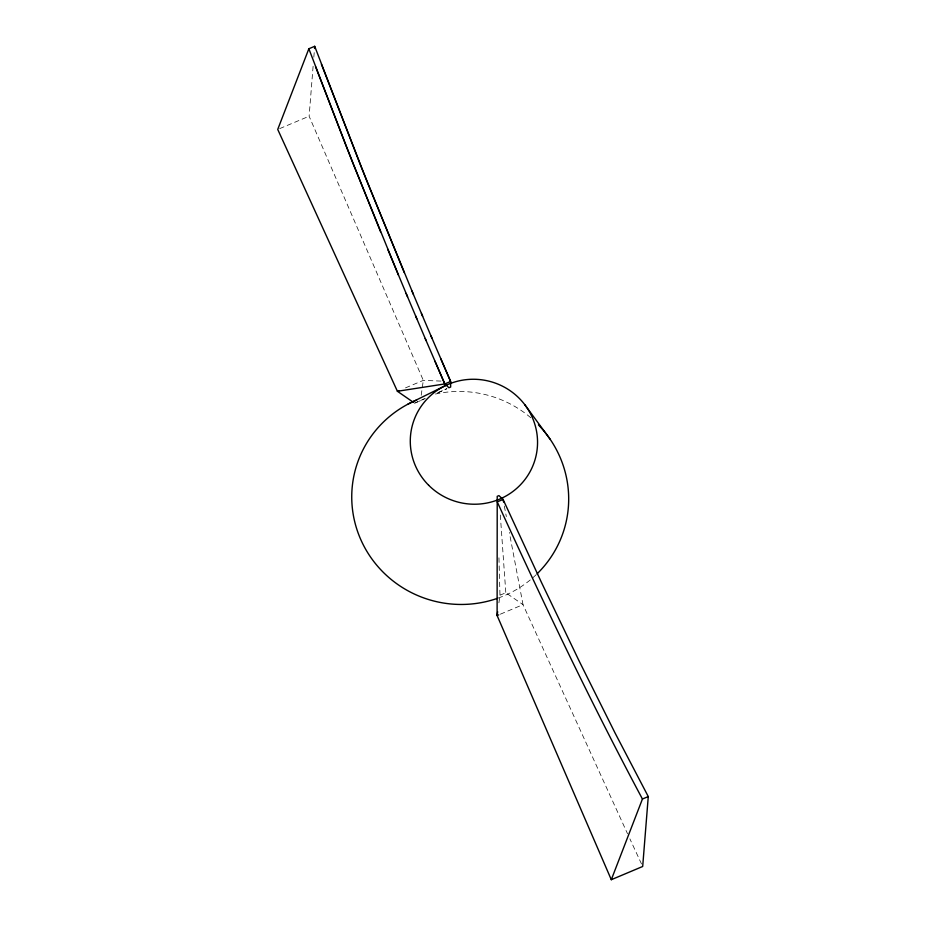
<?xml version="1.0" encoding="UTF-8"?>
<svg xmlns="http://www.w3.org/2000/svg" width="926" height="926" viewBox="0 0 926 926"><rect width="100%" height="100%" fill="white"/><g stroke="black" fill="none" stroke-linecap="round" stroke-linejoin="round"><path stroke-width="0.69" stroke-dasharray="4.63 3.47" d="M421.203 395.286L423.309 380.378L309.122 116.225L313.127 65.966M313.821 57.227L314.354 50.675M498.906 602.838L499.982 595.21L498.882 555.658M422.314 399.847L424.212 398.99M437.431 393.006L446.876 388.735M425.323 398.342L414.593 403.157L415.323 402.856M438.206 392.566L446.783 388.712M279.687 128.61L309.122 116.225M405.495 387.878L423.309 380.378L442.049 381.13M416.781 402.243L418.239 401.629M418.969 401.317L420.427 400.703M499.982 595.21L505.816 592.756L523.016 604.643L627.562 833.817M500.353 614.181L523.016 604.643L509.323 532.438M641.521 863.97L629.888 838.852M504.323 506.036L506.325 516.604M500.306 515.041L505.816 592.756M536.328 574.548A108.597 106.374 13.7 0 1 497.285 598.393M435.463 394.036A108.597 106.374 13.7 0 1 531.57 418.425"/><path stroke-width="1.39" d="M314.527 48.488L314.701 46.3L308.856 48.754L277.731 129.432L397.404 391.281L413.528 402.416M648.269 796.568L642.69 866.481L611.299 879.7L497.112 615.547L497.216 496.324L498.929 495.607L503.061 499.415L541.316 582.118L579.039 660.794L615.038 732.952L648.269 796.568L642.436 799.022L611.299 879.7M497.656 611.727L497.112 615.547L498.732 614.864M407.915 404.164L445.788 385.436M399.025 390.598L397.404 391.281L444.793 383.931L450.626 381.477L440.788 358.732M425.208 338.488L444.793 383.931L448.936 387.739L450.649 387.022L450.626 381.477L431.041 336.034M524.81 404.731L549.975 439.005M642.436 799.022C590.475 701.758 542.995 602.178 497.239 501.869L503.061 499.415L503.57 502.066M434.954 361.186L444.793 383.931M421.423 313.428L431.921 338.083M415.6 315.882L426.087 340.536M411.954 290.961L422.638 316.275M406.12 293.415L416.804 318.741M413.424 294.456L367.309 182.191L321.415 64.241M407.59 296.91L387.67 249.071M404.303 272.661L360.654 165.523L314.701 46.3M398.469 275.115L353.188 163.879L315.569 66.695M380.563 231.766L346.602 147.211L308.856 48.754M538.423 424.895A108.597 106.374 13.7 0 1 537.265 573.634M497.285 598.393A108.597 106.374 13.7 0 1 359.519 536.617A108.597 106.374 13.7 0 1 416.665 400.02M428.599 485.189A63.709 62.412 13.7 0 0 535.263 458.914A63.709 62.412 13.7 0 0 457.872 381.13A63.709 62.412 13.7 0 0 428.599 485.189"/></g></svg>
